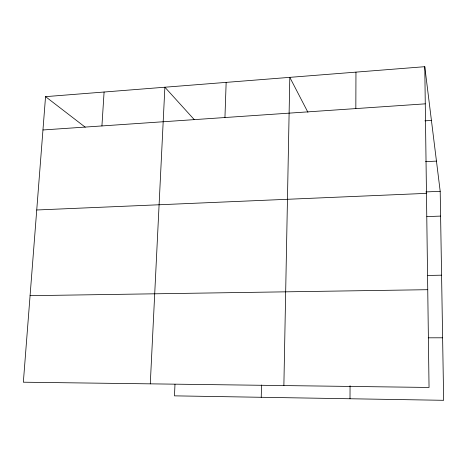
<?xml version="1.0" encoding="UTF-8"?>
<svg xmlns="http://www.w3.org/2000/svg" width="467" height="467" viewBox="0 0 467 467"><rect width="100%" height="100%" fill="white"/><g stroke="black" fill="none" stroke-linecap="round" stroke-linejoin="round"><path stroke-width="0.7" d="M350.011 398.76L350.063 385.719M355.836 108.589L355.959 72.128M283.872 385.573L289.803 77.353L307.916 112.278M261.234 397.289L261.538 385.001M224.942 117.532L226.156 82.379M174.979 384.306L174.477 395.853L443.65 400.307L440.194 191.312L424.777 66.693L45.55 96.646L23.35 382.204L429.045 387.452L424.777 66.693M150.281 383.845L164.88 87.218L194.295 119.663M101.929 125.938L104.088 92.022M42.958 129.966L425.274 103.843M424.9 120.842L431.426 120.428M425.53 161.67L436.458 161.103M425.84 191.931L440.194 191.312M36.735 209.987L426.464 193.361M426.885 216.589L440.603 216.098M427.889 275.448L441.584 275.186M30.075 295.681L427.743 289.698M428.221 337.81L442.617 337.793M45.55 96.646L85.21 127.176"/></g></svg>
